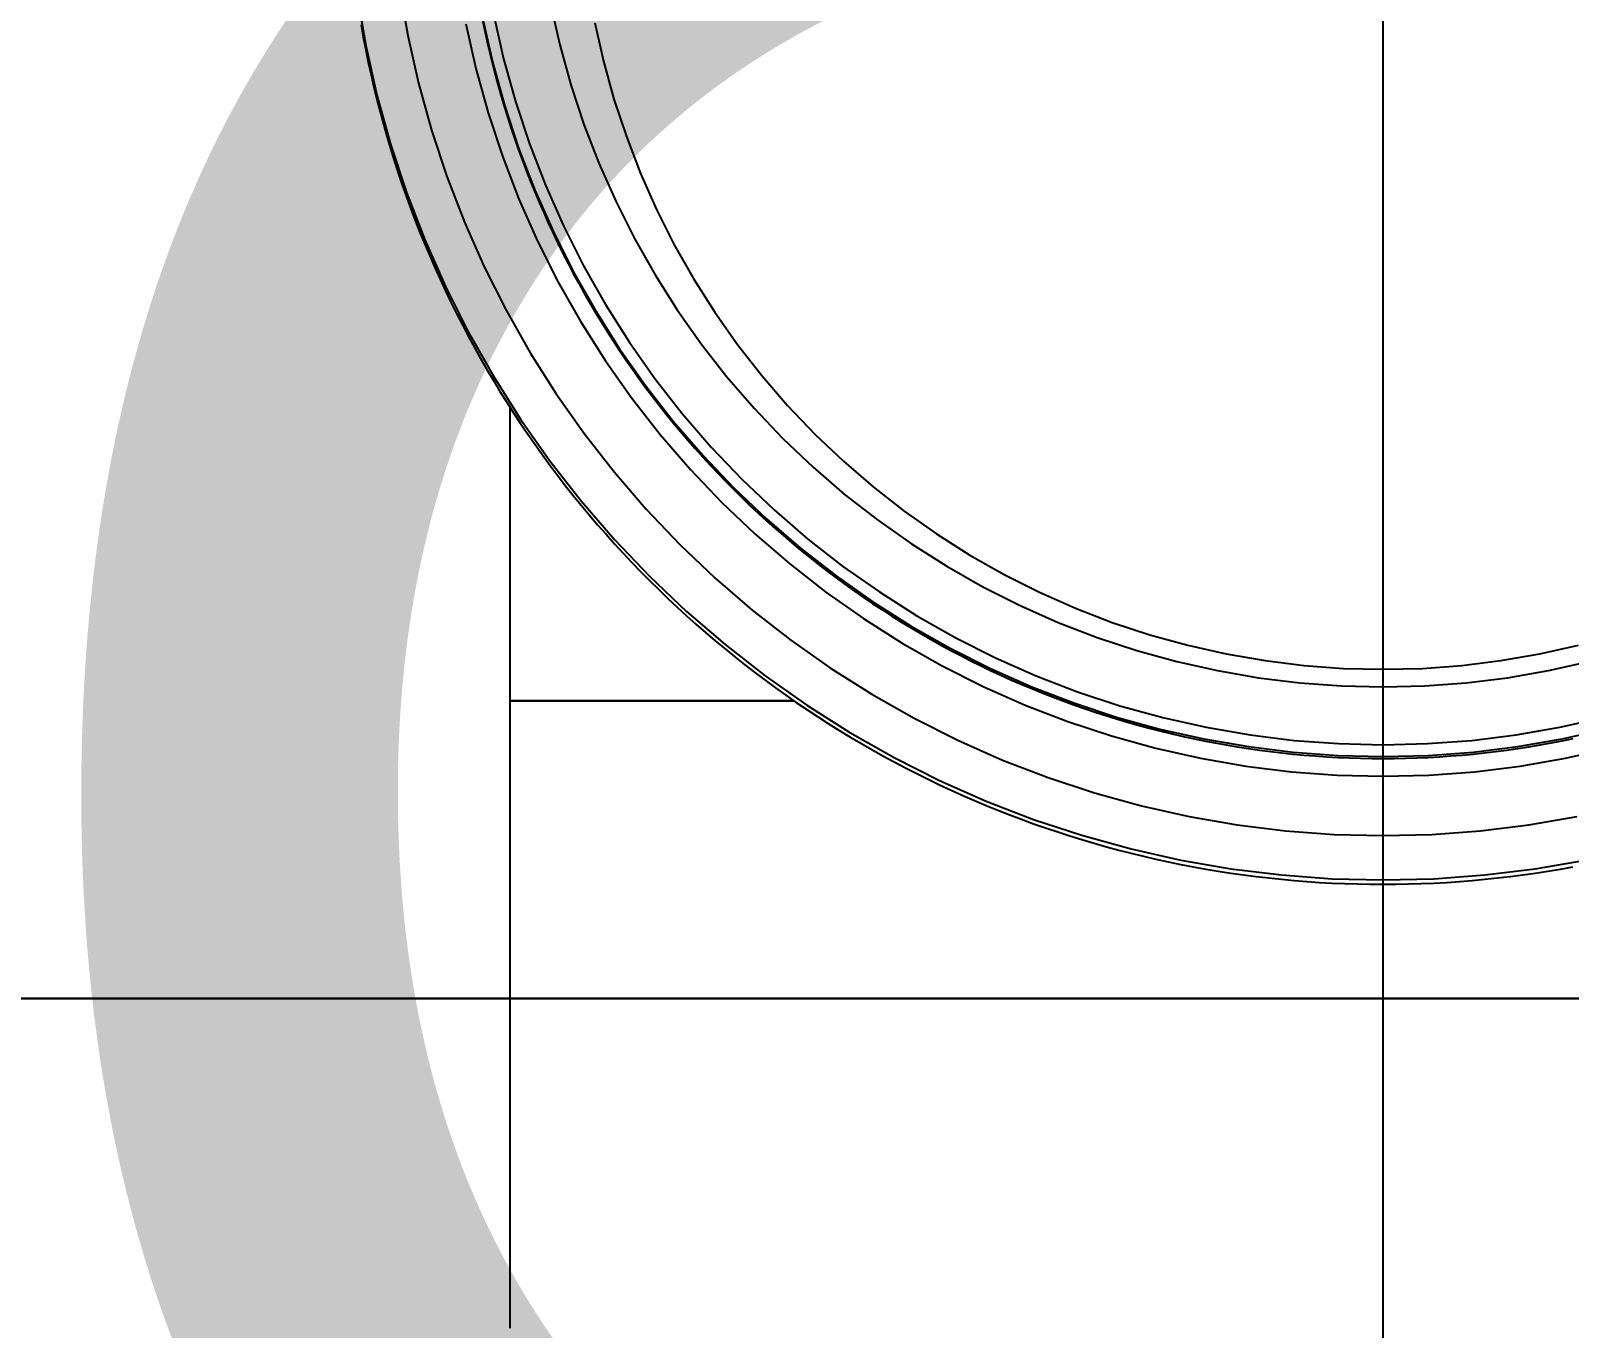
# Model space of a CAD drawing. Header units: millimetres. Extents: x -1292 to 2253, y 326 to 453.
# Drawn here: x 2107.7085 to 2107.7751, y 351.3069 to 351.363 of the extents above; entities that cross this region are included whole.
import ezdxf

# ---------------------------------------------------------------- set-up
doc = ezdxf.new("R2010")
doc.units = ezdxf.units.MM
doc.header["$LTSCALE"] = 0.5
doc.linetypes.add('HIDDENX2', pattern=[0.75, 0.5, -0.25])
for name, color, linetype in [('-HIDRO', 8, 'Continuous'), ('A-PEN-C', 4, 'Continuous'), ('Eixo', 4, 'HIDDENX2'), ('Esgoto', 5, 'ByLayer')]:
    doc.layers.add(name, color=color, linetype=linetype)
doc.styles.add('CARIMBO_DADOS', font='arial.ttf', dxfattribs={"height": 0.1})

msp = doc.modelspace()

# ---------------------------------------------------------------- linework, layer by layer
at = {"layer": '-HIDRO', "ltscale": 0.05}
msp.add_line((2107.632105, 351.321201), (2107.932105, 351.321201), dxfattribs=at)
at = {"layer": 'A-PEN-C'}
msp.add_line((2107.932105, 351.321201), (2107.632105, 351.321201), dxfattribs=at)
at = {"layer": 'Eixo'}
msp.add_line((2107.767021, 351.262937), (2107.767021, 351.371357), dxfattribs=at)
at = {"layer": 'Esgoto', "color": 2}
for p, q in [((2107.722656, 351.364578), (2107.723033, 351.36241)), ((2107.724489, 351.364913), (2107.72485, 351.362834)), ((2107.731026, 351.3642), (2107.731421, 351.362443)), ((2107.722831, 351.363305), (2107.722928, 351.362763)), ((2107.727357, 351.363351), (2107.727792, 351.361415)), ((2107.728084, 351.363602), (2107.728511, 351.361701)), ((2107.728084, 351.363521), (2107.728182, 351.363044)), ((2107.728574, 351.363712), (2107.728996, 351.361836)), ((2107.732938, 351.363392), (2107.733312, 351.361729)), ((2107.722928, 351.362763), (2107.723033, 351.362223)), ((2107.72485, 351.362834), (2107.725312, 351.360776)), ((2107.728182, 351.363044), (2107.728285, 351.362568)), ((2107.728285, 351.362568), (2107.728395, 351.362093)), ((2107.723033, 351.36241), (2107.723515, 351.360263)), ((2107.723033, 351.362223), (2107.723143, 351.361684)), ((2107.728395, 351.362093), (2107.728511, 351.36162)), ((2107.728996, 351.361836), (2107.729509, 351.359982)), ((2107.731421, 351.362443), (2107.731901, 351.360707)), ((2107.723143, 351.361684), (2107.723261, 351.361146)), ((2107.727792, 351.361415), (2107.728321, 351.359502)), ((2107.728511, 351.361701), (2107.72903, 351.359824)), ((2107.728511, 351.36162), (2107.728632, 351.361148)), ((2107.733312, 351.361729), (2107.733767, 351.360085)), ((2107.723261, 351.361146), (2107.723384, 351.36061)), ((2107.723384, 351.36061), (2107.723515, 351.360076)), ((2107.725312, 351.360776), (2107.725875, 351.358743)), ((2107.728632, 351.361148), (2107.728759, 351.360678)), ((2107.728759, 351.360678), (2107.728892, 351.36021)), ((2107.731901, 351.360707), (2107.732466, 351.358997)), ((2107.723515, 351.360263), (2107.724102, 351.358142)), ((2107.723515, 351.360076), (2107.723652, 351.359543)), ((2107.728892, 351.36021), (2107.72903, 351.359743)), ((2107.72903, 351.359824), (2107.729641, 351.357974)), ((2107.729509, 351.359982), (2107.730112, 351.358155)), ((2107.733767, 351.360085), (2107.734302, 351.358466)), ((2107.723652, 351.359543), (2107.723795, 351.359012)), ((2107.728321, 351.359502), (2107.728944, 351.357618)), ((2107.72903, 351.359743), (2107.729175, 351.359278)), ((2107.729175, 351.359278), (2107.729324, 351.358814)), ((2107.723795, 351.359012), (2107.723945, 351.358482)), ((2107.725875, 351.358743), (2107.726537, 351.35674)), ((2107.729324, 351.358814), (2107.72948, 351.358353)), ((2107.732466, 351.358997), (2107.733114, 351.357317)), ((2107.723945, 351.358482), (2107.724102, 351.357955)), ((2107.724102, 351.358142), (2107.724793, 351.356052)), ((2107.724102, 351.357955), (2107.724265, 351.357429)), ((2107.72948, 351.358353), (2107.729641, 351.357893)), ((2107.729641, 351.357974), (2107.730343, 351.356157)), ((2107.729641, 351.357893), (2107.729808, 351.357436)), ((2107.730112, 351.358155), (2107.730805, 351.356361)), ((2107.734302, 351.358466), (2107.734916, 351.356876)), ((2107.724265, 351.357429), (2107.724434, 351.356906)), ((2107.728944, 351.357618), (2107.729658, 351.355767)), ((2107.729808, 351.357436), (2107.729981, 351.35698)), ((2107.733114, 351.357317), (2107.733844, 351.355671)), ((2107.724434, 351.356906), (2107.72461, 351.356384)), ((2107.726537, 351.35674), (2107.727297, 351.354771)), ((2107.729981, 351.35698), (2107.730159, 351.356527)), ((2107.730159, 351.356527), (2107.730343, 351.356076)), ((2107.734916, 351.356876), (2107.735607, 351.355317)), ((2107.72461, 351.356384), (2107.724793, 351.355865)), ((2107.724793, 351.356052), (2107.725585, 351.353999)), ((2107.724793, 351.355865), (2107.724981, 351.355348)), ((2107.730343, 351.356157), (2107.731132, 351.354376)), ((2107.730343, 351.356076), (2107.730532, 351.355627)), ((2107.730805, 351.356361), (2107.731584, 351.354603)), ((2107.724981, 351.355348), (2107.725176, 351.354834)), ((2107.729658, 351.355767), (2107.730462, 351.353953)), ((2107.730532, 351.355627), (2107.730727, 351.35518)), ((2107.730727, 351.35518), (2107.730927, 351.354736)), ((2107.733844, 351.355671), (2107.734654, 351.354063)), ((2107.735607, 351.355317), (2107.736374, 351.353794)), ((2107.725176, 351.354834), (2107.725377, 351.354322)), ((2107.727297, 351.354771), (2107.728152, 351.352843)), ((2107.730927, 351.354736), (2107.731132, 351.354295)), ((2107.731584, 351.354603), (2107.732449, 351.352885)), ((2107.725377, 351.354322), (2107.725585, 351.353812)), ((2107.725585, 351.353999), (2107.726477, 351.351987)), ((2107.730462, 351.353953), (2107.731355, 351.35218)), ((2107.731132, 351.354376), (2107.732008, 351.352636)), ((2107.731132, 351.354295), (2107.731343, 351.353856)), ((2107.731343, 351.353856), (2107.73156, 351.35342)), ((2107.734654, 351.354063), (2107.735542, 351.352496)), ((2107.725585, 351.353812), (2107.725798, 351.353305)), ((2107.725798, 351.353305), (2107.726018, 351.352801)), ((2107.73156, 351.35342), (2107.731781, 351.352986)), ((2107.736374, 351.353794), (2107.737215, 351.35231)), ((2107.726018, 351.352801), (2107.726245, 351.352299)), ((2107.728152, 351.352843), (2107.729101, 351.350958)), ((2107.731781, 351.352986), (2107.732008, 351.352555)), ((2107.732008, 351.352636), (2107.732969, 351.350941)), ((2107.732008, 351.352555), (2107.732241, 351.352127)), ((2107.732449, 351.352885), (2107.733398, 351.351211)), ((2107.726245, 351.352299), (2107.726477, 351.3518)), ((2107.726477, 351.351987), (2107.727467, 351.350022)), ((2107.731355, 351.35218), (2107.732333, 351.350454)), ((2107.732241, 351.352127), (2107.732478, 351.351702)), ((2107.735542, 351.352496), (2107.736506, 351.350975)), ((2107.737215, 351.35231), (2107.738127, 351.35087)), ((2107.726477, 351.3518), (2107.726715, 351.351304)), ((2107.726715, 351.351304), (2107.72696, 351.350811)), ((2107.732478, 351.351702), (2107.732721, 351.351279)), ((2107.732721, 351.351279), (2107.732969, 351.35086)), ((2107.733398, 351.351211), (2107.734427, 351.349586)), ((2107.72696, 351.350811), (2107.72721, 351.350321)), ((2107.729101, 351.350958), (2107.730141, 351.349123)), ((2107.732969, 351.350941), (2107.734011, 351.349295)), ((2107.732969, 351.35086), (2107.733222, 351.350444)), ((2107.736506, 351.350975), (2107.737543, 351.349502)), ((2107.738127, 351.35087), (2107.739109, 351.349476)), ((2107.72721, 351.350321), (2107.727467, 351.349835)), ((2107.727467, 351.350022), (2107.728552, 351.348107)), ((2107.732333, 351.350454), (2107.733395, 351.348778)), ((2107.733222, 351.350444), (2107.73348, 351.350031)), ((2107.73348, 351.350031), (2107.733743, 351.349621)), ((2107.727467, 351.349835), (2107.727729, 351.349351)), ((2107.727729, 351.349351), (2107.727997, 351.348871)), ((2107.733743, 351.349621), (2107.734011, 351.349214)), ((2107.734011, 351.349295), (2107.735133, 351.347703)), ((2107.734011, 351.349214), (2107.734285, 351.348811)), ((2107.734427, 351.349586), (2107.735535, 351.348014)), ((2107.737543, 351.349502), (2107.738651, 351.348083)), ((2107.739109, 351.349476), (2107.740159, 351.348132)), ((2107.727997, 351.348871), (2107.728272, 351.348394)), ((2107.730141, 351.349123), (2107.73127, 351.34734)), ((2107.733395, 351.348778), (2107.734538, 351.347155)), ((2107.734285, 351.348811), (2107.734563, 351.348411)), ((2107.728272, 351.348394), (2107.728552, 351.34792)), ((2107.728552, 351.348107), (2107.729729, 351.346248)), ((2107.728552, 351.34792), (2107.728837, 351.34745)), ((2107.734563, 351.348411), (2107.734846, 351.348015)), ((2107.734846, 351.348015), (2107.735133, 351.347622)), ((2107.735535, 351.348014), (2107.736719, 351.346497)), ((2107.738651, 351.348083), (2107.739828, 351.346719)), ((2107.740159, 351.348132), (2107.741273, 351.346841)), ((2107.728837, 351.34745), (2107.729129, 351.346983)), ((2107.73127, 351.34734), (2107.732485, 351.345615)), ((2107.735133, 351.347703), (2107.736332, 351.346167)), ((2107.735133, 351.347622), (2107.735426, 351.347233)), ((2107.735426, 351.347233), (2107.735723, 351.346847)), ((2107.729129, 351.346983), (2107.729426, 351.34652)), ((2107.729271, 351.346696), (2107.729271, 351.34676)), ((2107.729271, 351.346632), (2107.729271, 351.346696)), ((2107.729271, 351.346567), (2107.729271, 351.346632)), ((2107.729271, 351.346503), (2107.729271, 351.346567)), ((2107.729426, 351.34652), (2107.729729, 351.346061)), ((2107.734538, 351.347155), (2107.735759, 351.345591)), ((2107.735723, 351.346847), (2107.736025, 351.346465)), ((2107.739828, 351.346719), (2107.74107, 351.345415)), ((2107.741273, 351.346841), (2107.742449, 351.345606)), ((2107.729271, 351.346439), (2107.729271, 351.346503)), ((2107.729271, 351.346374), (2107.729271, 351.346439)), ((2107.729271, 351.34631), (2107.729271, 351.346374)), ((2107.729271, 351.346246), (2107.729271, 351.34631)), ((2107.729271, 351.346181), (2107.729271, 351.346246)), ((2107.729271, 351.346117), (2107.729271, 351.346181)), ((2107.729271, 351.346052), (2107.729271, 351.346117)), ((2107.729271, 351.345988), (2107.729271, 351.346052)), ((2107.729271, 351.345923), (2107.729271, 351.345988)), ((2107.729271, 351.345858), (2107.729271, 351.345923)), ((2107.729271, 351.345794), (2107.729271, 351.345858)), ((2107.729729, 351.346248), (2107.730997, 351.344449)), ((2107.729729, 351.346061), (2107.730038, 351.345605)), ((2107.736025, 351.346465), (2107.736332, 351.346086)), ((2107.736332, 351.346167), (2107.737605, 351.344692)), ((2107.736332, 351.346086), (2107.736644, 351.345712)), ((2107.736719, 351.346497), (2107.737975, 351.345041)), ((2107.729271, 351.345729), (2107.729271, 351.345794)), ((2107.729271, 351.345664), (2107.729271, 351.345729)), ((2107.729271, 351.3456), (2107.729271, 351.345664)), ((2107.729271, 351.345535), (2107.729271, 351.3456)), ((2107.729271, 351.34547), (2107.729271, 351.345535)), ((2107.729271, 351.345405), (2107.729271, 351.34547)), ((2107.729271, 351.345341), (2107.729271, 351.345405)), ((2107.729271, 351.345276), (2107.729271, 351.345341)), ((2107.729271, 351.345211), (2107.729271, 351.345276)), ((2107.729271, 351.345146), (2107.729271, 351.345211)), ((2107.730038, 351.345605), (2107.730352, 351.345153)), ((2107.732485, 351.345615), (2107.733784, 351.343952)), ((2107.735759, 351.345591), (2107.737056, 351.344088)), ((2107.736644, 351.345712), (2107.73696, 351.345341)), ((2107.73696, 351.345341), (2107.73728, 351.344974)), ((2107.74107, 351.345415), (2107.742375, 351.344173)), ((2107.742449, 351.345606), (2107.743684, 351.34443)), ((2107.729271, 351.345081), (2107.729271, 351.345146)), ((2107.729271, 351.345016), (2107.729271, 351.345081)), ((2107.729271, 351.344951), (2107.729271, 351.345016)), ((2107.729271, 351.344886), (2107.729271, 351.344951)), ((2107.729271, 351.344821), (2107.729271, 351.344886)), ((2107.729271, 351.344756), (2107.729271, 351.344821)), ((2107.729271, 351.344691), (2107.729271, 351.344756)), ((2107.729271, 351.344626), (2107.729271, 351.344691)), ((2107.729271, 351.34456), (2107.729271, 351.344626)), ((2107.729271, 351.344495), (2107.729271, 351.34456)), ((2107.730352, 351.345153), (2107.730672, 351.344705)), ((2107.730672, 351.344705), (2107.730997, 351.344262)), ((2107.73728, 351.344974), (2107.737605, 351.344611)), ((2107.737605, 351.344692), (2107.738949, 351.343281)), ((2107.737605, 351.344611), (2107.737934, 351.344252)), ((2107.737975, 351.345041), (2107.739302, 351.343648)), ((2107.729271, 351.34443), (2107.729271, 351.344495)), ((2107.729271, 351.344365), (2107.729271, 351.34443)), ((2107.729271, 351.3443), (2107.729271, 351.344365)), ((2107.729271, 351.344234), (2107.729271, 351.3443)), ((2107.729271, 351.344169), (2107.729271, 351.344234)), ((2107.729271, 351.344104), (2107.729271, 351.344169)), ((2107.729271, 351.344038), (2107.729271, 351.344104)), ((2107.729271, 351.343973), (2107.729271, 351.344038)), ((2107.729271, 351.343908), (2107.729271, 351.343973)), ((2107.729271, 351.343842), (2107.729271, 351.343908)), ((2107.730997, 351.344449), (2107.732351, 351.342714)), ((2107.730997, 351.344262), (2107.731327, 351.343822)), ((2107.733784, 351.343952), (2107.735162, 351.342355)), ((2107.737056, 351.344088), (2107.738425, 351.342651)), ((2107.737934, 351.344252), (2107.738268, 351.343898)), ((2107.738268, 351.343898), (2107.738606, 351.343547)), ((2107.742375, 351.344173), (2107.743739, 351.342997)), ((2107.743684, 351.34443), (2107.744976, 351.343316)), ((2107.729272, 351.343777), (2107.729271, 351.343842)), ((2107.729272, 351.343711), (2107.729272, 351.343777)), ((2107.729272, 351.343646), (2107.729272, 351.343711)), ((2107.729272, 351.34358), (2107.729272, 351.343646)), ((2107.729272, 351.343514), (2107.729272, 351.34358)), ((2107.729272, 351.343449), (2107.729272, 351.343514)), ((2107.729272, 351.343383), (2107.729272, 351.343449)), ((2107.729272, 351.343317), (2107.729272, 351.343383)), ((2107.729272, 351.343252), (2107.729272, 351.343317)), ((2107.729272, 351.343186), (2107.729272, 351.343252)), ((2107.731327, 351.343822), (2107.731663, 351.343386)), ((2107.731663, 351.343386), (2107.732005, 351.342954)), ((2107.738606, 351.343547), (2107.738949, 351.343201)), ((2107.738949, 351.343281), (2107.74036, 351.341938)), ((2107.738949, 351.343201), (2107.739295, 351.342858)), ((2107.739302, 351.343648), (2107.740696, 351.342322)), ((2107.744976, 351.343316), (2107.74632, 351.342267)), ((2107.729272, 351.34312), (2107.729272, 351.343186)), ((2107.729272, 351.343054), (2107.729272, 351.34312)), ((2107.729272, 351.342989), (2107.729272, 351.343054)), ((2107.729272, 351.342923), (2107.729272, 351.342989)), ((2107.729272, 351.342857), (2107.729272, 351.342923)), ((2107.729272, 351.342791), (2107.729272, 351.342857)), ((2107.729272, 351.342725), (2107.729272, 351.342791)), ((2107.729272, 351.342659), (2107.729272, 351.342725)), ((2107.729272, 351.342593), (2107.729272, 351.342659)), ((2107.729272, 351.342527), (2107.729272, 351.342593)), ((2107.729272, 351.342461), (2107.729272, 351.342527)), ((2107.732005, 351.342954), (2107.732351, 351.342527)), ((2107.732351, 351.342714), (2107.733789, 351.341048)), ((2107.732351, 351.342527), (2107.732703, 351.342104)), ((2107.738425, 351.342651), (2107.739862, 351.341283)), ((2107.739295, 351.342858), (2107.739646, 351.34252)), ((2107.743739, 351.342997), (2107.745159, 351.341889)), ((2107.729272, 351.342395), (2107.729272, 351.342461)), ((2107.729272, 351.342329), (2107.729272, 351.342395)), ((2107.729272, 351.342263), (2107.729272, 351.342329)), ((2107.729272, 351.342197), (2107.729272, 351.342263)), ((2107.729272, 351.34213), (2107.729272, 351.342197)), ((2107.729272, 351.342064), (2107.729272, 351.34213)), ((2107.729272, 351.341998), (2107.729272, 351.342064)), ((2107.729272, 351.341932), (2107.729272, 351.341998)), ((2107.729272, 351.341866), (2107.729272, 351.341932)), ((2107.729272, 351.341799), (2107.729272, 351.341866)), ((2107.732703, 351.342104), (2107.73306, 351.341685)), ((2107.735162, 351.342355), (2107.736617, 351.340827)), ((2107.739646, 351.34252), (2107.740001, 351.342187)), ((2107.740001, 351.342187), (2107.74036, 351.341857)), ((2107.74036, 351.341938), (2107.741835, 351.340666)), ((2107.740696, 351.342322), (2107.742153, 351.341065)), ((2107.745159, 351.341889), (2107.746631, 351.340853)), ((2107.74632, 351.342267), (2107.747715, 351.341286)), ((2107.729272, 351.341733), (2107.729272, 351.341799)), ((2107.729272, 351.341667), (2107.729272, 351.341733)), ((2107.729272, 351.3416), (2107.729272, 351.341667)), ((2107.729272, 351.341534), (2107.729272, 351.3416)), ((2107.729272, 351.341468), (2107.729272, 351.341534)), ((2107.729272, 351.341401), (2107.729272, 351.341468)), ((2107.729272, 351.341335), (2107.729272, 351.341401)), ((2107.729272, 351.341268), (2107.729272, 351.341335)), ((2107.729272, 351.341202), (2107.729272, 351.341268)), ((2107.729272, 351.341135), (2107.729272, 351.341202)), ((2107.73306, 351.341685), (2107.733422, 351.34127)), ((2107.733422, 351.34127), (2107.733789, 351.34086)), ((2107.739862, 351.341283), (2107.741365, 351.339987)), ((2107.74036, 351.341857), (2107.740723, 351.341533)), ((2107.740723, 351.341533), (2107.74109, 351.341212)), ((2107.74109, 351.341212), (2107.741461, 351.340896)), ((2107.747715, 351.341286), (2107.749156, 351.340373)), ((2107.729272, 351.341069), (2107.729272, 351.341135)), ((2107.729272, 351.341002), (2107.729272, 351.341069)), ((2107.729272, 351.340936), (2107.729272, 351.341002)), ((2107.729272, 351.340869), (2107.729272, 351.340936)), ((2107.729272, 351.340802), (2107.729272, 351.340869)), ((2107.729272, 351.340736), (2107.729272, 351.340802)), ((2107.729272, 351.340669), (2107.729272, 351.340736)), ((2107.729272, 351.340602), (2107.729272, 351.340669)), ((2107.729272, 351.340536), (2107.729272, 351.340602)), ((2107.729272, 351.340469), (2107.729272, 351.340536)), ((2107.733789, 351.341048), (2107.735307, 351.339454)), ((2107.733789, 351.34086), (2107.734161, 351.340455)), ((2107.736617, 351.340827), (2107.738146, 351.339372)), ((2107.741461, 351.340896), (2107.741835, 351.340585)), ((2107.741835, 351.340666), (2107.743371, 351.339468)), ((2107.741835, 351.340585), (2107.742214, 351.340278)), ((2107.742153, 351.341065), (2107.743669, 351.339882)), ((2107.746631, 351.340853), (2107.748153, 351.339889)), ((2107.729272, 351.340402), (2107.729272, 351.340469)), ((2107.729272, 351.340335), (2107.729272, 351.340402)), ((2107.729272, 351.340269), (2107.729272, 351.340335)), ((2107.729272, 351.340202), (2107.729272, 351.340269)), ((2107.729272, 351.340135), (2107.729272, 351.340202)), ((2107.729272, 351.340068), (2107.729272, 351.340135)), ((2107.729272, 351.340001), (2107.729272, 351.340068)), ((2107.729272, 351.339935), (2107.729272, 351.340001)), ((2107.729272, 351.339868), (2107.729272, 351.339935)), ((2107.729272, 351.339801), (2107.729272, 351.339868)), ((2107.734161, 351.340455), (2107.734538, 351.340054)), ((2107.734538, 351.340054), (2107.73492, 351.339658)), ((2107.741365, 351.339987), (2107.74293, 351.338766)), ((2107.742214, 351.340278), (2107.742596, 351.339976)), ((2107.742596, 351.339976), (2107.742982, 351.339679)), ((2107.743669, 351.339882), (2107.745242, 351.338775)), ((2107.748153, 351.339889), (2107.74972, 351.339002)), ((2107.749156, 351.340373), (2107.75064, 351.339533)), ((2107.729272, 351.339734), (2107.729272, 351.339801)), ((2107.729272, 351.339667), (2107.729272, 351.339734)), ((2107.729272, 351.3396), (2107.729272, 351.339667)), ((2107.729272, 351.339533), (2107.729272, 351.3396)), ((2107.729272, 351.339466), (2107.729272, 351.339533)), ((2107.729272, 351.339399), (2107.729272, 351.339466)), ((2107.729272, 351.339332), (2107.729272, 351.339399)), ((2107.729272, 351.339265), (2107.729272, 351.339332)), ((2107.729272, 351.339198), (2107.729272, 351.339265)), ((2107.729272, 351.339131), (2107.729272, 351.339198)), ((2107.73492, 351.339658), (2107.735307, 351.339267)), ((2107.735307, 351.339454), (2107.736901, 351.337936)), ((2107.735307, 351.339267), (2107.735699, 351.33888)), ((2107.738146, 351.339372), (2107.739744, 351.337994)), ((2107.742982, 351.339679), (2107.743371, 351.339387)), ((2107.743371, 351.339468), (2107.744965, 351.338346)), ((2107.743371, 351.339387), (2107.743765, 351.339099)), ((2107.75064, 351.339533), (2107.752163, 351.338766)), ((2107.729272, 351.339064), (2107.729272, 351.339131)), ((2107.729272, 351.338997), (2107.729272, 351.339064)), ((2107.729272, 351.33893), (2107.729272, 351.338997)), ((2107.729272, 351.338862), (2107.729272, 351.33893)), ((2107.729272, 351.338795), (2107.729272, 351.338862)), ((2107.729272, 351.338728), (2107.729272, 351.338795)), ((2107.729272, 351.338661), (2107.729272, 351.338728)), ((2107.729272, 351.338594), (2107.729272, 351.338661)), ((2107.729272, 351.338527), (2107.729272, 351.338594)), ((2107.735699, 351.33888), (2107.736095, 351.338498)), ((2107.74293, 351.338766), (2107.744553, 351.337624)), ((2107.743765, 351.339099), (2107.744161, 351.338816)), ((2107.744161, 351.338816), (2107.744561, 351.338538)), ((2107.744561, 351.338538), (2107.744965, 351.338265)), ((2107.745242, 351.338775), (2107.746868, 351.337746)), ((2107.74972, 351.339002), (2107.751329, 351.338192)), ((2107.752163, 351.338766), (2107.753723, 351.338075)), ((2107.729272, 351.338459), (2107.729272, 351.338527)), ((2107.729272, 351.338392), (2107.729272, 351.338459)), ((2107.729272, 351.338325), (2107.729272, 351.338392)), ((2107.729272, 351.338258), (2107.729272, 351.338325)), ((2107.729272, 351.33819), (2107.729272, 351.338258)), ((2107.729272, 351.338123), (2107.729272, 351.33819)), ((2107.729272, 351.338056), (2107.729272, 351.338123)), ((2107.729272, 351.337989), (2107.729272, 351.338056)), ((2107.729272, 351.337921), (2107.729272, 351.337989)), ((2107.729272, 351.337854), (2107.729272, 351.337921)), ((2107.736095, 351.338498), (2107.736496, 351.338121)), ((2107.736496, 351.338121), (2107.736901, 351.337749)), ((2107.736901, 351.337936), (2107.738568, 351.336499)), ((2107.739744, 351.337994), (2107.741407, 351.336696)), ((2107.744965, 351.338346), (2107.746611, 351.337304)), ((2107.744965, 351.338265), (2107.745371, 351.337997)), ((2107.745371, 351.337997), (2107.745781, 351.337734)), ((2107.751329, 351.338192), (2107.752976, 351.337462)), ((2107.753723, 351.338075), (2107.755314, 351.337462)), ((2107.729272, 351.337787), (2107.729272, 351.337854)), ((2107.729272, 351.337719), (2107.729272, 351.337787)), ((2107.729272, 351.337652), (2107.729272, 351.337719)), ((2107.729272, 351.337584), (2107.729272, 351.337652)), ((2107.729272, 351.337517), (2107.729272, 351.337584)), ((2107.729272, 351.33745), (2107.729272, 351.337517)), ((2107.729272, 351.337382), (2107.729272, 351.33745)), ((2107.729272, 351.337315), (2107.729272, 351.337382)), ((2107.729272, 351.337247), (2107.729272, 351.337315)), ((2107.729272, 351.33718), (2107.729272, 351.337247)), ((2107.736901, 351.337749), (2107.737311, 351.337382)), ((2107.737311, 351.337382), (2107.737726, 351.33702)), ((2107.744553, 351.337624), (2107.74623, 351.336562)), ((2107.745781, 351.337734), (2107.746195, 351.337476)), ((2107.746195, 351.337476), (2107.746611, 351.337223)), ((2107.746611, 351.337304), (2107.748306, 351.336344)), ((2107.746611, 351.337223), (2107.74703, 351.336975)), ((2107.746868, 351.337746), (2107.748542, 351.336798)), ((2107.752976, 351.337462), (2107.754657, 351.336814)), ((2107.755314, 351.337462), (2107.756933, 351.336927)), ((2107.729272, 351.337113), (2107.729272, 351.33718)), ((2107.729272, 351.337045), (2107.729272, 351.337113)), ((2107.729272, 351.336978), (2107.729272, 351.337045)), ((2107.729272, 351.33691), (2107.729272, 351.336978)), ((2107.729272, 351.336843), (2107.729272, 351.33691)), ((2107.729272, 351.336775), (2107.729272, 351.336843)), ((2107.729272, 351.336708), (2107.729272, 351.336775)), ((2107.729272, 351.33664), (2107.729272, 351.336708)), ((2107.729272, 351.336573), (2107.729272, 351.33664)), ((2107.729272, 351.336505), (2107.729272, 351.336573)), ((2107.737726, 351.33702), (2107.738145, 351.336664)), ((2107.738145, 351.336664), (2107.738568, 351.336312)), ((2107.741407, 351.336696), (2107.743133, 351.335481)), ((2107.74623, 351.336562), (2107.747957, 351.335584)), ((2107.74703, 351.336975), (2107.747453, 351.336732)), ((2107.747453, 351.336732), (2107.747878, 351.336495)), ((2107.748542, 351.336798), (2107.750261, 351.335933)), ((2107.754657, 351.336814), (2107.756367, 351.336249)), ((2107.756933, 351.336927), (2107.758577, 351.336472)), ((2107.729272, 351.336438), (2107.729272, 351.336505)), ((2107.729272, 351.33637), (2107.729272, 351.336438)), ((2107.729272, 351.336303), (2107.729272, 351.33637)), ((2107.729272, 351.336235), (2107.729272, 351.336303)), ((2107.729272, 351.336167), (2107.729272, 351.336235)), ((2107.729272, 351.3361), (2107.729272, 351.336167)), ((2107.729272, 351.336032), (2107.729272, 351.3361)), ((2107.729272, 351.335965), (2107.729272, 351.336032)), ((2107.729272, 351.335897), (2107.729272, 351.335965)), ((2107.729272, 351.33583), (2107.729272, 351.335897)), ((2107.738568, 351.336499), (2107.740304, 351.335145)), ((2107.738568, 351.336312), (2107.738996, 351.335965)), ((2107.738996, 351.335965), (2107.739428, 351.335624)), ((2107.747878, 351.336495), (2107.748306, 351.336263)), ((2107.748306, 351.336344), (2107.750047, 351.335468)), ((2107.748306, 351.336263), (2107.748737, 351.336036)), ((2107.748737, 351.336036), (2107.749171, 351.335814)), ((2107.750261, 351.335933), (2107.75202, 351.335153)), ((2107.756367, 351.336249), (2107.758103, 351.335769)), ((2107.758577, 351.336472), (2107.760241, 351.336099)), ((2107.760241, 351.336099), (2107.761922, 351.335807)), ((2107.77212, 351.335807), (2107.7738, 351.336099)), ((2107.7738, 351.336099), (2107.775464, 351.336472)), ((2107.729272, 351.335762), (2107.729272, 351.33583)), ((2107.729272, 351.335694), (2107.729272, 351.335762)), ((2107.729272, 351.335627), (2107.729272, 351.335694)), ((2107.729272, 351.335559), (2107.729272, 351.335627)), ((2107.729272, 351.335492), (2107.729272, 351.335559)), ((2107.729272, 351.335424), (2107.729272, 351.335492)), ((2107.729272, 351.335356), (2107.729272, 351.335424)), ((2107.729272, 351.335289), (2107.729272, 351.335356)), ((2107.729272, 351.335221), (2107.729272, 351.335289)), ((2107.729272, 351.335153), (2107.729272, 351.335221)), ((2107.739428, 351.335624), (2107.739864, 351.335288)), ((2107.739864, 351.335288), (2107.740304, 351.334958)), ((2107.743133, 351.335481), (2107.744916, 351.334353)), ((2107.747957, 351.335584), (2107.74973, 351.334692)), ((2107.749171, 351.335814), (2107.749608, 351.335598)), ((2107.749608, 351.335598), (2107.750047, 351.335387)), ((2107.750047, 351.335468), (2107.751828, 351.334679)), ((2107.750047, 351.335387), (2107.750488, 351.335181)), ((2107.758103, 351.335769), (2107.759861, 351.335375)), ((2107.759861, 351.335375), (2107.761636, 351.335067)), ((2107.761922, 351.335807), (2107.763615, 351.335598)), ((2107.763615, 351.335598), (2107.765316, 351.335473)), ((2107.765316, 351.335473), (2107.767021, 351.335431)), ((2107.767021, 351.335431), (2107.768726, 351.335473)), ((2107.768726, 351.335473), (2107.770427, 351.335598)), ((2107.770427, 351.335598), (2107.77212, 351.335807)), ((2107.772406, 351.335067), (2107.774181, 351.335375)), ((2107.774181, 351.335375), (2107.775938, 351.335769)), ((2107.729272, 351.335086), (2107.729272, 351.335153)), ((2107.729272, 351.335018), (2107.729272, 351.335086)), ((2107.729272, 351.334951), (2107.729272, 351.335018)), ((2107.729272, 351.334883), (2107.729272, 351.334951)), ((2107.729272, 351.334815), (2107.729272, 351.334883)), ((2107.729272, 351.334748), (2107.729272, 351.334815)), ((2107.729272, 351.33468), (2107.729272, 351.334748)), ((2107.729272, 351.334612), (2107.729272, 351.33468)), ((2107.729272, 351.334545), (2107.729272, 351.334612)), ((2107.729272, 351.334477), (2107.729272, 351.334545)), ((2107.740304, 351.335145), (2107.742103, 351.333878)), ((2107.740304, 351.334958), (2107.740748, 351.334633)), ((2107.740748, 351.334633), (2107.741196, 351.334313)), ((2107.74973, 351.334692), (2107.751545, 351.333888)), ((2107.750488, 351.335181), (2107.750933, 351.334981)), ((2107.750933, 351.334981), (2107.751379, 351.334787)), ((2107.751379, 351.334787), (2107.751828, 351.334598)), ((2107.751828, 351.334679), (2107.753646, 351.333977)), ((2107.751828, 351.334598), (2107.752279, 351.334414)), ((2107.75202, 351.335153), (2107.753815, 351.334461)), ((2107.761636, 351.335067), (2107.763424, 351.334846)), ((2107.763424, 351.334846), (2107.76522, 351.334714)), ((2107.76522, 351.334714), (2107.767021, 351.33467)), ((2107.767021, 351.33467), (2107.768822, 351.334714)), ((2107.768822, 351.334714), (2107.770618, 351.334846)), ((2107.770618, 351.334846), (2107.772406, 351.335067)), ((2107.729272, 351.334409), (2107.729272, 351.334477)), ((2107.729272, 351.334342), (2107.729272, 351.334409)), ((2107.729272, 351.334274), (2107.729272, 351.334342)), ((2107.729272, 351.334206), (2107.729272, 351.334274)), ((2107.729272, 351.334139), (2107.729272, 351.334206)), ((2107.729272, 351.334071), (2107.729272, 351.334139)), ((2107.729272, 351.306937), (2107.729272, 351.334071)), ((2107.729272, 351.334071), (2107.741544, 351.334071)), ((2107.741544, 351.334071), (2107.729272, 351.334071)), ((2107.741196, 351.334313), (2107.741648, 351.333999)), ((2107.741648, 351.333999), (2107.742103, 351.333691)), ((2107.742103, 351.333878), (2107.743963, 351.332701)), ((2107.744916, 351.334353), (2107.746752, 351.333313)), ((2107.751545, 351.333888), (2107.753397, 351.333174)), ((2107.752279, 351.334414), (2107.752733, 351.334236)), ((2107.752733, 351.334236), (2107.753189, 351.334063)), ((2107.753189, 351.334063), (2107.753646, 351.333897)), ((2107.753646, 351.333977), (2107.755496, 351.333366)), ((2107.753646, 351.333897), (2107.754106, 351.333735)), ((2107.753815, 351.334461), (2107.755642, 351.333858)), ((2107.742103, 351.333691), (2107.742563, 351.333388)), ((2107.742563, 351.333388), (2107.743026, 351.333091)), ((2107.746752, 351.333313), (2107.748637, 351.332364)), ((2107.754106, 351.333735), (2107.754568, 351.33358)), ((2107.754568, 351.33358), (2107.755031, 351.33343)), ((2107.755031, 351.33343), (2107.755496, 351.333286)), ((2107.755496, 351.333366), (2107.757374, 351.332847)), ((2107.755496, 351.333286), (2107.755964, 351.333147)), ((2107.755642, 351.333858), (2107.757496, 351.333345)), ((2107.757496, 351.333345), (2107.759373, 351.332923)), ((2107.774668, 351.332923), (2107.776546, 351.333345)), ((2107.743026, 351.333091), (2107.743493, 351.332799)), ((2107.743493, 351.332799), (2107.743963, 351.332514)), ((2107.743963, 351.332701), (2107.745879, 351.331616)), ((2107.753397, 351.333174), (2107.755281, 351.332551)), ((2107.755281, 351.332551), (2107.757194, 351.332022)), ((2107.755964, 351.333147), (2107.756432, 351.333014)), ((2107.756432, 351.333014), (2107.756903, 351.332887)), ((2107.756903, 351.332887), (2107.757374, 351.332766)), ((2107.757374, 351.332847), (2107.759276, 351.33242)), ((2107.757374, 351.332766), (2107.757848, 351.332651)), ((2107.757848, 351.332651), (2107.758322, 351.332541)), ((2107.759373, 351.332923), (2107.761269, 351.332595)), ((2107.761269, 351.332595), (2107.763179, 351.332359)), ((2107.770863, 351.332359), (2107.772773, 351.332595)), ((2107.772773, 351.332595), (2107.774668, 351.332923)), ((2107.774766, 351.33242), (2107.776667, 351.332847)), ((2107.743963, 351.332514), (2107.744437, 351.332234)), ((2107.744437, 351.332234), (2107.744914, 351.331959)), ((2107.744914, 351.331959), (2107.745395, 351.331691)), ((2107.748637, 351.332364), (2107.750566, 351.331509)), ((2107.757194, 351.332022), (2107.759131, 351.331587)), ((2107.758322, 351.332541), (2107.758798, 351.332437)), ((2107.758798, 351.332437), (2107.759276, 351.332339)), ((2107.759276, 351.33242), (2107.761196, 351.332087)), ((2107.759276, 351.332339), (2107.759754, 351.332247)), ((2107.759754, 351.332247), (2107.760234, 351.332161)), ((2107.760234, 351.332161), (2107.760714, 351.332081)), ((2107.760714, 351.332081), (2107.761196, 351.332006)), ((2107.761196, 351.332087), (2107.76313, 351.331849)), ((2107.761196, 351.332006), (2107.761678, 351.331938)), ((2107.761678, 351.331938), (2107.762161, 351.331875)), ((2107.763179, 351.332359), (2107.765097, 351.332218)), ((2107.765097, 351.332218), (2107.767021, 351.33217)), ((2107.767021, 351.33217), (2107.768944, 351.332218)), ((2107.768944, 351.332218), (2107.770863, 351.332359)), ((2107.770912, 351.331849), (2107.772846, 351.332087)), ((2107.77188, 351.331875), (2107.772364, 351.331938)), ((2107.772364, 351.331938), (2107.772846, 351.332006)), ((2107.772846, 351.332087), (2107.774766, 351.33242)), ((2107.772846, 351.332006), (2107.773327, 351.332081)), ((2107.773327, 351.332081), (2107.773808, 351.332161)), ((2107.773808, 351.332161), (2107.774287, 351.332247)), ((2107.774287, 351.332247), (2107.774766, 351.332339)), ((2107.774766, 351.332339), (2107.775243, 351.332437)), ((2107.77491, 351.331587), (2107.776847, 351.332022)), ((2107.745395, 351.331691), (2107.745879, 351.331429)), ((2107.745879, 351.331616), (2107.747845, 351.330627)), ((2107.745879, 351.331429), (2107.746366, 351.331173)), ((2107.750566, 351.331509), (2107.752535, 351.33075)), ((2107.759131, 351.331587), (2107.761087, 351.331248)), ((2107.761087, 351.331248), (2107.763057, 351.331005)), ((2107.762161, 351.331875), (2107.762645, 351.331818)), ((2107.762645, 351.331818), (2107.76313, 351.331768)), ((2107.76313, 351.331849), (2107.765073, 351.331705)), ((2107.76313, 351.331768), (2107.763615, 351.331723)), ((2107.763615, 351.331723), (2107.7641, 351.331684)), ((2107.7641, 351.331684), (2107.764586, 351.331651)), ((2107.764586, 351.331651), (2107.765073, 351.331624)), ((2107.765073, 351.331705), (2107.767021, 351.331658)), ((2107.765073, 351.331624), (2107.76556, 351.331604)), ((2107.76556, 351.331604), (2107.766046, 351.331589)), ((2107.766046, 351.331589), (2107.766534, 351.33158)), ((2107.766534, 351.33158), (2107.767021, 351.331577)), ((2107.767021, 351.331658), (2107.768969, 351.331705)), ((2107.767021, 351.331577), (2107.767508, 351.33158)), ((2107.767508, 351.33158), (2107.767995, 351.331589)), ((2107.767995, 351.331589), (2107.768482, 351.331604)), ((2107.768482, 351.331604), (2107.768969, 351.331624)), ((2107.768969, 351.331705), (2107.770912, 351.331849)), ((2107.768969, 351.331624), (2107.769455, 351.331651)), ((2107.769455, 351.331651), (2107.769941, 351.331684)), ((2107.769941, 351.331684), (2107.770427, 351.331723)), ((2107.770427, 351.331723), (2107.770912, 351.331768)), ((2107.770912, 351.331768), (2107.771397, 351.331818)), ((2107.770985, 351.331005), (2107.772955, 351.331248)), ((2107.771397, 351.331818), (2107.77188, 351.331875)), ((2107.772955, 351.331248), (2107.77491, 351.331587)), ((2107.746366, 351.331173), (2107.746856, 351.330922)), ((2107.746856, 351.330922), (2107.747349, 351.330678)), ((2107.747349, 351.330678), (2107.747845, 351.330439)), ((2107.747845, 351.330627), (2107.749857, 351.329735)), ((2107.752535, 351.33075), (2107.754539, 351.330088)), ((2107.763057, 351.331005), (2107.765036, 351.330859)), ((2107.765036, 351.330859), (2107.767021, 351.33081)), ((2107.767021, 351.33081), (2107.769005, 351.330859)), ((2107.769005, 351.330859), (2107.770985, 351.331005)), ((2107.747845, 351.330439), (2107.748344, 351.330207)), ((2107.748344, 351.330207), (2107.748846, 351.329981)), ((2107.748846, 351.329981), (2107.74935, 351.329761)), ((2107.754539, 351.330088), (2107.756573, 351.329526)), ((2107.74935, 351.329761), (2107.749857, 351.329548)), ((2107.749857, 351.329735), (2107.751911, 351.328943)), ((2107.749857, 351.329548), (2107.750367, 351.32934)), ((2107.750367, 351.32934), (2107.750879, 351.329139)), ((2107.756573, 351.329526), (2107.758632, 351.329063)), ((2107.750879, 351.329139), (2107.751394, 351.328944)), ((2107.751394, 351.328944), (2107.751911, 351.328756)), ((2107.751911, 351.328943), (2107.754001, 351.328253)), ((2107.751911, 351.328756), (2107.752431, 351.328574)), ((2107.752431, 351.328574), (2107.752952, 351.328398)), ((2107.758632, 351.329063), (2107.760712, 351.328703)), ((2107.760712, 351.328703), (2107.762806, 351.328445)), ((2107.771235, 351.328445), (2107.77333, 351.328703)), ((2107.77333, 351.328703), (2107.775409, 351.329063)), ((2107.752952, 351.328398), (2107.753476, 351.328228)), ((2107.753476, 351.328228), (2107.754001, 351.328065)), ((2107.754001, 351.328253), (2107.756123, 351.327666)), ((2107.754001, 351.328065), (2107.754529, 351.327909)), ((2107.754529, 351.327909), (2107.755059, 351.327759)), ((2107.762806, 351.328445), (2107.764911, 351.328289)), ((2107.764911, 351.328289), (2107.767021, 351.328238)), ((2107.767021, 351.328238), (2107.769131, 351.328289)), ((2107.769131, 351.328289), (2107.771235, 351.328445)), ((2107.755059, 351.327759), (2107.75559, 351.327615)), ((2107.75559, 351.327615), (2107.756123, 351.327479)), ((2107.756123, 351.327666), (2107.758271, 351.327183)), ((2107.756123, 351.327479), (2107.756658, 351.327348)), ((2107.756658, 351.327348), (2107.757194, 351.327224)), ((2107.757194, 351.327224), (2107.757732, 351.327107)), ((2107.757732, 351.327107), (2107.758271, 351.326996)), ((2107.758271, 351.327183), (2107.76044, 351.326807)), ((2107.758271, 351.326996), (2107.758811, 351.326892)), ((2107.758811, 351.326892), (2107.759353, 351.326795)), ((2107.759353, 351.326795), (2107.759896, 351.326704)), ((2107.759896, 351.326704), (2107.76044, 351.32662)), ((2107.76044, 351.326807), (2107.762625, 351.326538)), ((2107.76044, 351.32662), (2107.760985, 351.326543)), ((2107.771417, 351.326538), (2107.773602, 351.326807)), ((2107.773057, 351.326543), (2107.773602, 351.32662)), ((2107.773602, 351.326807), (2107.775771, 351.327183)), ((2107.773602, 351.32662), (2107.774146, 351.326704)), ((2107.774146, 351.326704), (2107.774688, 351.326795)), ((2107.774688, 351.326795), (2107.77523, 351.326892)), ((2107.760985, 351.326543), (2107.761531, 351.326472)), ((2107.761531, 351.326472), (2107.762077, 351.326408)), ((2107.762077, 351.326408), (2107.762625, 351.326351)), ((2107.762625, 351.326538), (2107.76482, 351.326376)), ((2107.762625, 351.326351), (2107.763173, 351.3263)), ((2107.763173, 351.3263), (2107.763721, 351.326256)), ((2107.763721, 351.326256), (2107.764271, 351.326219)), ((2107.764271, 351.326219), (2107.76482, 351.326189)), ((2107.76482, 351.326376), (2107.767021, 351.326322)), ((2107.76482, 351.326189), (2107.76537, 351.326165)), ((2107.76537, 351.326165), (2107.76592, 351.326148)), ((2107.76592, 351.326148), (2107.76647, 351.326138)), ((2107.76647, 351.326138), (2107.767021, 351.326135)), ((2107.767021, 351.326322), (2107.769221, 351.326376)), ((2107.767021, 351.326135), (2107.767571, 351.326138)), ((2107.767571, 351.326138), (2107.768121, 351.326148)), ((2107.768121, 351.326148), (2107.768672, 351.326165)), ((2107.768672, 351.326165), (2107.769221, 351.326189)), ((2107.769221, 351.326376), (2107.771417, 351.326538)), ((2107.769221, 351.326189), (2107.769771, 351.326219)), ((2107.769771, 351.326219), (2107.77032, 351.326256)), ((2107.77032, 351.326256), (2107.770869, 351.3263)), ((2107.770869, 351.3263), (2107.771417, 351.326351)), ((2107.771417, 351.326351), (2107.771964, 351.326408)), ((2107.771964, 351.326408), (2107.772511, 351.326472)), ((2107.772511, 351.326472), (2107.773057, 351.326543))]:
    msp.add_line(p, q, dxfattribs=at)

# ---------------------------------------------------------------- texts
at = {"layer": '-HIDRO', "style": 'CARIMBO_DADOS'}
msp.add_text('CALHA IMPER.', height=0.1236527, rotation=90, dxfattribs=at).set_placement((2107.836227, 351.263376))

doc.saveas('drawing.dxf')
